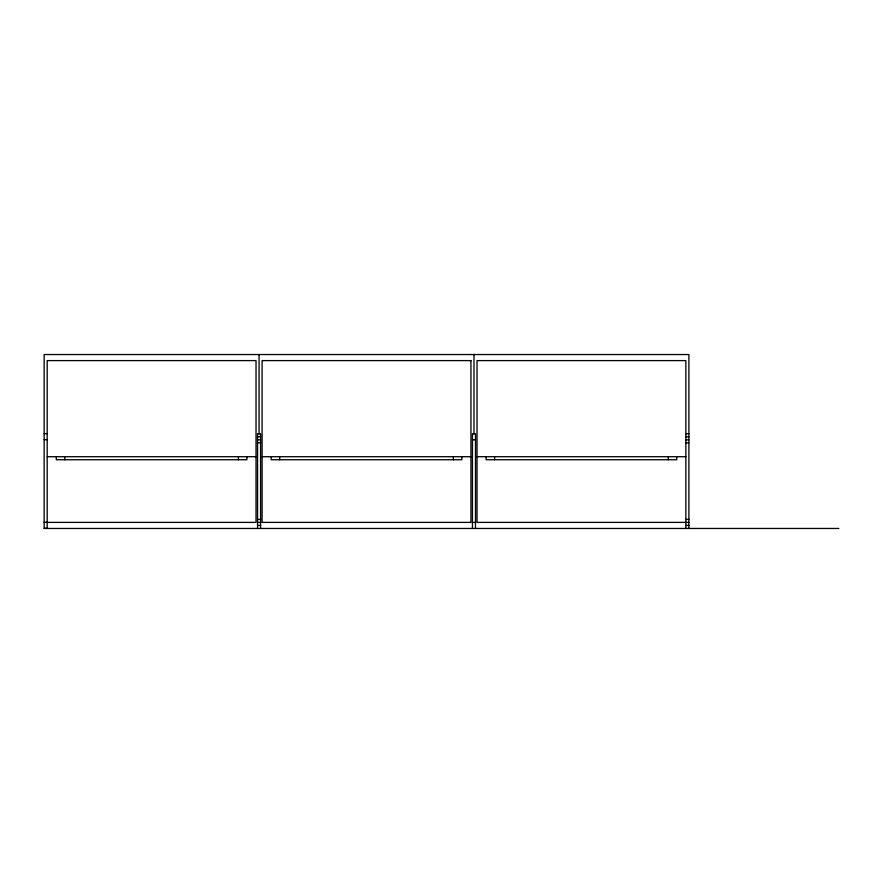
<?xml version="1.0" encoding="UTF-8"?>
<svg xmlns="http://www.w3.org/2000/svg" width="883" height="883" viewBox="0 0 883 883"><rect width="100%" height="100%" fill="white"/><g stroke="black" fill="none" stroke-linecap="round" stroke-linejoin="round"><path stroke-width="1.32" d="M44.15 433.619L47.185 433.619M685.859 433.763L688.895 433.763M257.549 436.798L260.584 436.798M685.859 436.798L688.895 436.798M44.15 439.69L47.185 439.69M257.549 439.833L260.584 439.833M472.46 439.833L475.495 439.833M685.859 439.833L688.895 439.833M257.549 442.836L260.584 442.836M685.859 442.836L688.895 442.836M47.185 456.71L256.026 456.71M262.096 456.71L470.948 456.71M477.019 456.71L685.859 456.71M257.549 519.392L260.584 519.392M685.859 519.392L688.895 519.392M44.15 522.25L47.185 522.25M47.185 522.394L256.026 522.394L256.026 360.606L47.185 360.606L47.185 528.321L44.15 528.321M257.549 522.394L260.584 522.394M472.46 522.394L475.495 522.394M688.895 522.394L477.019 522.394L477.019 360.606L685.859 360.606L685.859 528.464M257.549 525.429L260.584 525.429M685.859 525.429L688.895 525.429M838.85 528.464L44.15 528.464L44.15 354.536L688.895 354.536L688.895 528.464M676.753 456.71L676.753 459.745L486.125 459.745L486.125 456.71M668.254 456.71L668.254 459.745M494.623 456.71L494.623 459.745M475.495 528.464L475.495 433.763L472.46 433.763L472.46 528.464M473.983 354.536L473.983 433.972M461.842 456.71L461.842 459.745L271.202 459.745L271.202 456.71M453.343 456.71L453.343 459.745M279.701 456.71L279.701 459.745M260.584 528.464L260.584 433.763L257.549 433.763L257.549 528.464M259.061 354.536L259.061 433.972M246.92 456.71L246.92 459.745L56.291 459.745L56.291 456.71M238.421 456.71L238.421 459.745M64.79 456.71L64.79 459.745M470.948 360.606L262.096 360.606L262.096 522.394L470.948 522.394L470.948 360.606"/></g></svg>
